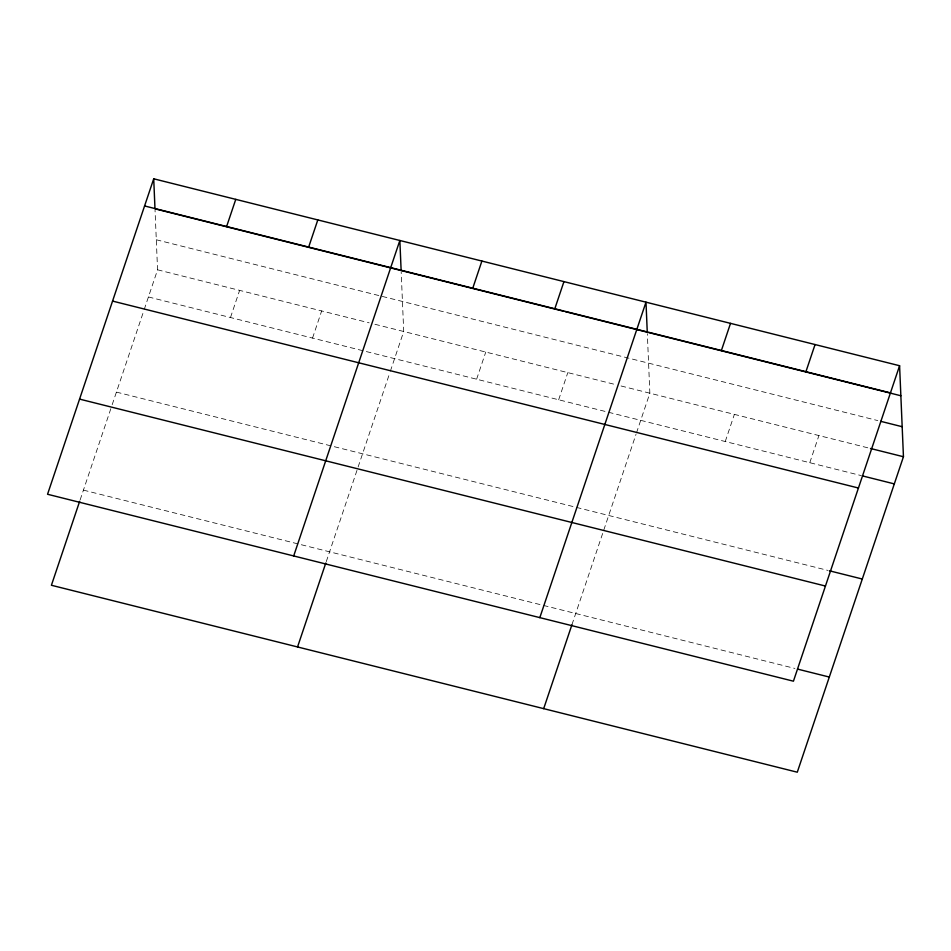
<?xml version="1.0" encoding="UTF-8"?>
<svg xmlns="http://www.w3.org/2000/svg" width="951" height="951" viewBox="0 0 951 951"><rect width="100%" height="100%" fill="white"/><g stroke="black" fill="none" stroke-linecap="round" stroke-linejoin="round"><path stroke-width="0.71" stroke-dasharray="4.75 3.57" d="M80.134 499.917L111.707 406.101M112.182 404.698L143.732 310.953M144.195 309.55L157.569 269.811L155.049 210.302M230.487 317.515L239.616 290.376M312.534 338.08L321.664 310.929M326.276 561.613L389.862 372.637M390.338 371.235L403.711 331.495L401.191 271.998M476.617 379.211L485.759 352.06M558.665 399.765L567.806 372.626M571.943 624.7L636.005 434.322M636.481 432.919L649.854 393.179L647.334 333.682M725.244 441.514L734.386 414.374M809.777 462.709L818.918 435.558M156.297 239.771L877.821 420.604M157.569 269.811L369.166 322.841M374.92 324.279L615.309 384.525M621.062 385.975L869.059 448.123M148.439 296.962L861.356 475.631M116.414 392.097L827.905 570.41M83.426 490.122L794.917 668.446"/><path stroke-width="1.43" d="M153.717 178.8L47.55 494.258L793.431 681.189L899.587 365.731L153.717 178.8L154.989 208.828L563.777 311.286M79.658 501.32L51.413 585.269L797.283 772.2L903.45 456.742L899.587 365.731M226.623 226.504L235.765 199.365M308.671 247.07L317.812 219.919M293.693 555.943L399.848 240.484L401.132 270.524M297.544 646.953L325.801 563.004M472.766 288.201L481.895 261.049M554.813 308.754L563.943 281.615M539.823 617.639L645.991 302.168L647.262 332.208L565.215 311.643M543.687 708.65L571.943 624.7M721.393 350.503L730.523 323.364M805.925 371.686L815.055 344.547M144.576 205.951L890.457 392.882M648.701 332.565L900.859 395.759M880.685 421.317L902.178 426.714M870.498 448.48L903.45 456.742M862.795 475.987L894.309 483.893M112.563 301.087L858.432 488.018M829.343 570.778L862.295 579.028M79.575 399.111L825.444 586.042M797.782 669.159L829.308 677.053"/></g></svg>
